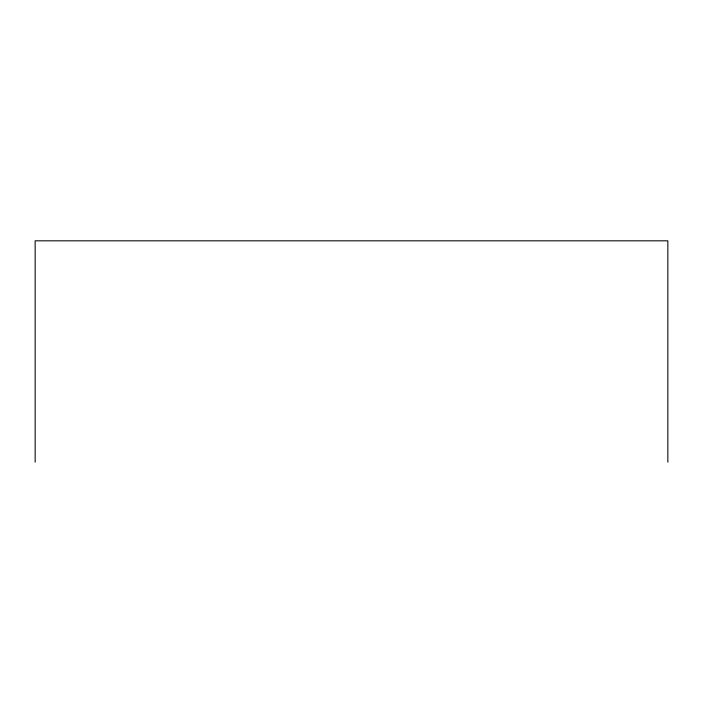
<?xml version="1.0" encoding="UTF-8"?>
<svg xmlns="http://www.w3.org/2000/svg" width="703" height="703" viewBox="0 0 703 703"><rect width="100%" height="100%" fill="white"/><g stroke="black" fill="none" stroke-linecap="round" stroke-linejoin="round"><path stroke-width="1.05" d="M667.85 462.179L667.85 240.821L35.15 240.821L35.15 462.179"/></g></svg>
